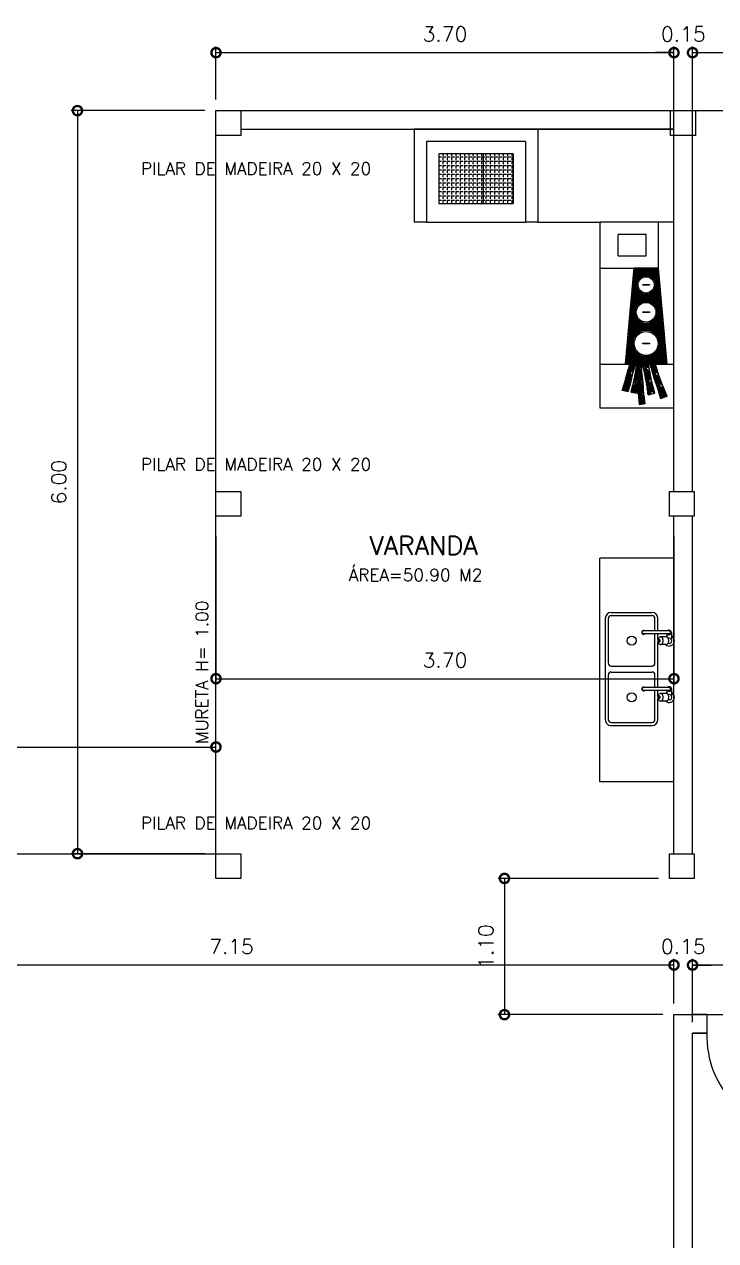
# Model space of a CAD drawing. Extents: x 621 to 746, y 228 to 299.
# Drawn here: x 628.68 to 634.27, y 243.24 to 253.07 of the extents above; entities that cross this region are included whole.
import ezdxf
from ezdxf.enums import TextEntityAlignment as Align

# ---------------------------------------------------------------- set-up
doc = ezdxf.new("R2010")
doc.units = 0
doc.header["$LTSCALE"] = 7
doc.layers.get('0').update_dxf_attribs({"linetype": 'CONTINUOUS'})
doc.layers.get('DEFPOINTS').update_dxf_attribs({"linetype": 'CONTINUOUS'})
for name, color, linetype in [('ACESSÓRIO', 2, 'CONTINUOUS'), ('ALVENARIA', 7, 'CONTINUOUS'), ('ALVENARIA1', 44, 'CONTINUOUS'), ('COTA', 1, 'CONTINUOUS'), ('JAPOR', 142, 'CONTINUOUS'), ('TEXTO2', 40, 'CONTINUOUS'), ('TEXTO3', 3, 'CONTINUOUS')]:
    doc.layers.add(name, color=color, linetype=linetype)
doc.styles.add('SIMPLEX', font='SIMPLEX.SHX')
doc.dimstyles.new('DIM50', dxfattribs={"dimtxt": 0.12, "dimasz": 0.15, "dimexe": 0.05, "dimexo": 0.09, "dimgap": 0.09, "dimtad": 1, "dimzin": 0, "dimdsep": 46, "dimtxsty": 'SIMPLEX', "dimblk1": 'DOTSMALL', "dimblk2": 'DOTSMALL', "dimsah": 1, "dimcen": 0.09, "dimadec": 0, "dimazin": 0, "dimtfac": 1, "dimtix": 1, "dimtofl": 0, "dimtmove": 2, "dimatfit": 3, "dimldrblk": 'DOTSMALL', "dimfxl": 1, "dimtolj": 1, "dimtzin": 0, "dimarcsym": 0})
pattern_1 = [(110.657, (633.83504, 250.15099), (-0.09357, -0.035277), [0.02, -0.03, 0.01, -0.04]), (110.657, (633.80801, 250.21561), (-0.09357, -0.035277), [0.02, -0.08]), (110.657, (633.80685, 250.20449), (-0.09357, -0.035277), [0.01, -0.09]), (110.657, (633.82392, 250.15214), (-0.09357, -0.035277), [0.005, -0.07, 0.005, -0.02]), (110.657, (633.80689, 250.18313), (-0.09357, -0.035277), [0.02, -0.03, 0.005, -0.045]), (110.657, (633.81337, 250.15885), (-0.09357, -0.035277), [0.015, -0.085]), (110.657, (633.80221, 250.18136), (-0.09357, -0.035277), [0.03, -0.07]), (110.657, (633.81046, 250.15241), (-0.09357, -0.035277), [0.02, -0.08]), (110.657, (633.79401, 250.18895), (-0.09357, -0.035277), [0.05, -0.05]), (110.657, (633.79991, 250.15912), (-0.09357, -0.035277), [0.01, -0.03, 0.02, -0.04]), (110.657, (633.77288, 250.22374), (-0.09357, -0.035277), [0.02, -0.08]), (110.657, (633.77759, 250.20414), (-0.09357, -0.035277), [0.01, -0.09]), (110.657, (633.78231, 250.18455), (-0.09357, -0.035277), [0.01, -0.09]), (110.657, (633.79761, 250.13688), (-0.09357, -0.035277), [0.02, -0.08]), (110.657, (633.77763, 250.18278), (-0.09357, -0.035277), [0.02, -0.08]), (110.657, (633.77295, 250.18102), (-0.09357, -0.035277), [0.02, -0.02, 0.02, -0.04]), (110.657, (633.77533, 250.16054), (-0.09357, -0.035277), [0.01, -0.05, 0.02, -0.02]), (110.657, (633.76594, 250.17837), (-0.09357, -0.035277), [0.03, -0.07]), (110.657, (633.76126, 250.17661), (-0.09357, -0.035277), [0.02, -0.08]), (110.657, (633.77303, 250.1383), (-0.09357, -0.035277), [0.03, -0.04, 0.01, -0.02]), (110.657, (633.76835, 250.13653), (-0.09357, -0.035277), [0.05, -0.05]), (110.657, (633.74484, 250.19179), (-0.09357, -0.035277), [0.01, -0.09]), (110.657, (633.75309, 250.16284), (-0.09357, -0.035277), [0.02, -0.08]), (110.657, (633.7578, 250.14324), (-0.09357, -0.035277), [0.01, -0.04, 0.01, -0.04]), (110.657, (633.75899, 250.13301), (-0.09357, -0.035277), [0.01, -0.03, 0.02, -0.04]), (110.657, (633.7496, 250.15084), (-0.09357, -0.035277), [0.01, -0.05, 0.01, -0.03]), (110.657, (633.7402, 250.16867), (-0.09357, -0.035277), [0.03, -0.07]), (110.657, (633.74964, 250.12948), (-0.09357, -0.035277), [0.02, -0.08]), (110.657, (633.72966, 250.17538), (-0.09357, -0.035277), [0.01, -0.09]), (110.657, (633.72026, 250.19321), (-0.09357, -0.035277), [0.01, -0.09]), (124.693, (633.803327, 250.213842), (-0.0352772, 0.093571), [0.0103, -0.40201]), (124.693, (633.778745, 250.215262), (-0.0352772, 0.093571), [0.0103, -0.40201]), (124.693, (633.72613, 250.184739), (-0.0352772, 0.093571), [0.0103, -0.40201]), (124.693, (633.771803, 250.169896), (-0.0352772, 0.093571), [0.0103, -0.40201]), (124.693, (633.750712, 250.18332), (-0.0352772, 0.093571), [0.0103, -0.40201]), (124.693, (633.754202, 250.195322), (-0.0352772, 0.093571), [0.0103, -0.40201]), (124.693, (633.755466, 250.142363), (-0.0352772, 0.093571), [0.0103, -0.40201]), (124.693, (633.746033, 250.181555), (-0.0352772, 0.093571), [0.0103, -0.40201]), (124.693, (633.774067, 250.213498), (-0.0352772, 0.093571), [0.0206, -0.39171]), (124.693, (633.770577, 250.201495), (-0.0352772, 0.093571), [0.0206, -0.39171]), (124.693, (633.765898, 250.199731), (-0.0352772, 0.093571), [0.0206, -0.39171]), (276.621, (633.806892, 250.183125), (0.0352772, -0.093571), [0.0103, -0.0206, 0.0103, -0.3711106]), (276.621, (633.799912, 250.15912), (0.0352772, -0.093571), [0.0103, -0.40201]), (276.621, (633.757805, 250.143245), (0.0352772, -0.093571), [0.0206, -0.39171]), (304.693, (633.808005, 250.215606), (0.0352772, -0.093571), [0.0103, -0.40201]), (96.621, (633.80095, 250.23432), (-0.0352772, 0.093571), [0.0103, -0.40201]), (96.621, (633.778783, 250.193902), (-0.0352772, 0.093571), [0.0103, -0.40201]), (96.621, (633.755353, 250.206443), (-0.0352772, 0.093571), [0.0103, -0.40201]), (96.621, (633.762446, 250.166369), (-0.0352772, 0.093571), [0.0103, -0.40201]), (96.621, (633.754277, 250.152602), (-0.0352772, 0.093571), [0.0103, -0.40201]), (96.621, (633.74607, 250.160195), (-0.0352772, 0.093571), [0.0103, -0.40201]), (96.621, (633.762446, 250.166369), (-0.0352772, 0.093571), [0.0103, -0.40201]), (96.621, (633.737827, 250.189148), (-0.0352772, 0.093571), [0.0412, -0.37111]), (96.621, (633.822154, 250.156818), (-0.0352772, 0.093571), [0.0412, -0.37111]), (96.621, (633.811608, 250.16353), (-0.0352772, 0.093571), [0.0412, -0.37111]), (96.621, (633.803402, 250.171122), (-0.0352772, 0.093571), [0.0103, -0.0206, 0.0206, -0.3608106]), (96.621, (633.796384, 250.168477), (-0.0352772, 0.093571), [0.0206, -0.0206, 0.0206, -0.3505106]), (96.621, (633.790555, 250.155592), (-0.0352772, 0.093571), [0.0412, -0.37111]), (96.621, (633.787065, 250.14359), (-0.0352772, 0.093571), [0.0412, -0.37111]), (96.621, (633.782386, 250.141825), (-0.0352772, 0.093571), [0.0412, -0.37111]), (96.621, (633.72962, 250.196742), (-0.0352772, 0.093571), [0.0103, -0.40201]), (96.621, (633.716736, 250.20257), (-0.0352772, 0.093571), [0.0206, -0.39171]), (96.621, (633.74258, 250.148192), (-0.0352772, 0.093571), [0.0206, -0.39171]), (96.621, (633.827983, 250.169703), (-0.0352772, 0.093571), [0.0412, -0.37111]), (96.621, (633.741317, 250.201151), (-0.0352772, 0.093571), [0.0309, -0.38141]), (96.621, (633.744807, 250.213154), (-0.0352772, 0.093571), [0.0618, -0.35051])]

# ---------------------------------------------------------------- blocks, each defined once
blk = doc.blocks.new('A$C0A2240AF')
at = {"layer": 'ACESSÓRIO'}
for p, q in [((0.1491, 0.516), (0.1491, 0.3092)), ((0.1612, 0.5343), (0.2142, 0.5343)), ((0.1734, 0.516), (0.1734, 0.3092)), ((0.1734, 0.4978), (0.1988, 0.4978)), ((0.1977, 0.4922), (0.1977, 0.4464)), ((0.2069, 0.516), (0.2069, 0.5075)), ((0.2494, 0.516), (0.2494, 0.5075)), ((0.2586, 0.4922), (0.2586, 0.4464)), ((0.6053, 0.516), (0.6053, 0.3092)), ((0.6175, 0.5343), (0.6705, 0.5343)), ((0.6297, 0.516), (0.6297, 0.3092)), ((0.6297, 0.4978), (0.6551, 0.4978)), ((0.654, 0.4922), (0.654, 0.4464)), ((0.6631, 0.516), (0.6631, 0.5075)), ((0.7057, 0.516), (0.7057, 0.5075)), ((0.7149, 0.4922), (0.7149, 0.4464)), ((0.1491, 0.4259), (0.0487, 0.4259)), ((0.1491, 0.4015), (0.0487, 0.4015)), ((0.2191, 0.4259), (0.1734, 0.4259)), ((0.4076, 0.4015), (0.1734, 0.4015)), ((0.6053, 0.4259), (0.2372, 0.4259)), ((0.6053, 0.4015), (0.505, 0.4015)), ((0.6754, 0.4259), (0.6297, 0.4259)), ((0.8639, 0.4015), (0.6297, 0.4015)), ((0.8639, 0.4259), (0.6935, 0.4259)), ((0, 0.0487), (0, 0.3772)), ((0.0243, 0.0487), (0.0243, 0.3772)), ((0.432, 0.0487), (0.432, 0.3772)), ((0.4806, 0.0487), (0.4806, 0.3772)), ((0.8882, 0.0487), (0.8882, 0.3772)), ((0.9126, 0.0487), (0.9126, 0.3772)), ((0.0487, 0.0243), (0.4076, 0.0243)), ((0.505, 0.0243), (0.8639, 0.0243)), ((0.0487, 0), (0.8639, 0))]:
    blk.add_line(p, q, dxfattribs=at)
for points in [[(0.2586, 0.4922, 0.133256), (0.2564, 0.5, 0.106756), (0.2497, 0.5074, 0.082828), (0.2402, 0.5119, 0.071352), (0.2281, 0.5137, 0.071352), (0.2161, 0.5119, 0.082828), (0.2066, 0.5074, 0.106756), (0.1998, 0.5, 0.133256), (0.1977, 0.4922, 0.133256)], [(0.7149, 0.4922, 0.133256), (0.7127, 0.5, 0.106756), (0.7059, 0.5074, 0.082828), (0.6965, 0.5119, 0.071352), (0.6844, 0.5137, 0.071352), (0.6724, 0.5119, 0.082828), (0.6629, 0.5074, 0.106756), (0.6561, 0.5, 0.133256), (0.654, 0.4922, 0.133256)]]:
    blk.add_lwpolyline(points, format="xyb", dxfattribs=at)
for points in [[(0.1977, 0.4464, 0.133256), (0.1998, 0.4386, 0.106756), (0.2066, 0.4312, 0.082828), (0.2161, 0.4266, 0.071352), (0.2281, 0.4249, 0.071352), (0.2402, 0.4266, 0.082828), (0.2497, 0.4312, 0.106756), (0.2564, 0.4386, 0.133256), (0.2586, 0.4464, 0.133256), (0.2564, 0.4542, 0.106756), (0.2497, 0.4616, 0.082828), (0.2402, 0.4662, 0.071352), (0.2281, 0.4679, 0.071352), (0.2161, 0.4662, 0.082828), (0.2066, 0.4616, 0.106756), (0.1998, 0.4542, 0.133256)], [(0.2373, 0.4373, 0.133256), (0.2366, 0.4396, 0.106756), (0.2346, 0.4419, 0.082828), (0.2318, 0.4432, 0.071352), (0.2281, 0.4437, 0.071352), (0.2245, 0.4432, 0.082828), (0.2217, 0.4419, 0.106756), (0.2197, 0.4396, 0.133256), (0.219, 0.4373, 0.133256), (0.2197, 0.4349, 0.106756), (0.2217, 0.4327, 0.082828), (0.2245, 0.4314, 0.071352), (0.2281, 0.4308, 0.071352), (0.2318, 0.4314, 0.082828), (0.2346, 0.4327, 0.106756), (0.2366, 0.4349, 0.133256)], [(0.654, 0.4464, 0.133256), (0.6561, 0.4386, 0.106756), (0.6629, 0.4312, 0.082828), (0.6724, 0.4266, 0.071352), (0.6844, 0.4249, 0.071352), (0.6965, 0.4266, 0.082828), (0.7059, 0.4312, 0.106756), (0.7127, 0.4386, 0.133256), (0.7149, 0.4464, 0.133256), (0.7127, 0.4542, 0.106756), (0.7059, 0.4616, 0.082828), (0.6965, 0.4662, 0.071352), (0.6844, 0.4679, 0.071352), (0.6724, 0.4662, 0.082828), (0.6629, 0.4616, 0.106756), (0.6561, 0.4542, 0.133256)], [(0.6936, 0.4373, 0.133256), (0.6929, 0.4396, 0.106756), (0.6909, 0.4419, 0.082828), (0.6881, 0.4432, 0.071352), (0.6844, 0.4437, 0.071352), (0.6808, 0.4432, 0.082828), (0.678, 0.4419, 0.106756), (0.6759, 0.4396, 0.133256), (0.6753, 0.4373, 0.133256), (0.6759, 0.4349, 0.106756), (0.678, 0.4327, 0.082828), (0.6808, 0.4314, 0.071352), (0.6844, 0.4308, 0.071352), (0.6881, 0.4314, 0.082828), (0.6909, 0.4327, 0.106756), (0.6929, 0.4349, 0.133256)]]:
    blk.add_lwpolyline(points, format="xyb", close=True, dxfattribs=at)
for centre in [(0.2281, 0.2129), (0.6844, 0.2129)]:
    blk.add_circle(centre, 0.0365, dxfattribs=at)
for centre, radius, start, end in [((0.1612, 0.516), 0.0183, 311.81031, 228.18969), ((0.1612, 0.516), 0.0122, 0.00021, 180.00021), ((0.2281, 0.516), 0.0426, 315.58469, 154.62307), ((0.2281, 0.516), 0.0426, 205.37693, 224.41531), ((0.2281, 0.516), 0.0213, 121.00272, 180), ((0.2142, 0.5465), 0.0122, 270, 294.61998), ((0.2281, 0.516), 0.0213, 0, 114.61998), ((0.6175, 0.516), 0.0183, 311.81031, 228.18969), ((0.6175, 0.516), 0.0122, 0.00021, 180.00021), ((0.6844, 0.516), 0.0426, 315.58469, 154.62307), ((0.6844, 0.516), 0.0426, 205.37693, 224.41531), ((0.6844, 0.516), 0.0213, 121.00272, 180), ((0.6705, 0.5465), 0.0122, 270, 294.61998), ((0.6844, 0.516), 0.0213, 0, 114.61998), ((0.0487, 0.3772), 0.0487, 90, 180), ((0.0487, 0.3772), 0.0243, 90, 180), ((0.4076, 0.3772), 0.0243, 0, 90), ((0.505, 0.3772), 0.0243, 90, 180), ((0.8639, 0.3772), 0.0487, 0, 90), ((0.8639, 0.3772), 0.0243, 0, 90), ((0.1612, 0.3092), 0.0152, 143.1301, 36.8699), ((0.1612, 0.3092), 0.0122, 180.00012, 0.00012), ((0.6175, 0.3092), 0.0152, 143.1301, 36.8699), ((0.6175, 0.3092), 0.0122, 180.00012, 0.00012), ((0.0487, 0.0487), 0.0487, 180, 270), ((0.0487, 0.0487), 0.0243, 180, 270), ((0.4076, 0.0487), 0.0243, 270, 0), ((0.505, 0.0487), 0.0243, 180, 270), ((0.8639, 0.0487), 0.0487, 270, 0), ((0.8639, 0.0487), 0.0243, 270, 0)]:
    blk.add_arc(centre, radius, start, end, dxfattribs=at)
blk = doc.blocks.new('_DOTSMALL')
at = {"color": 0, "linetype": 'ByBlock', "const_width": 0.5}
blk.add_lwpolyline([(-0.0625, 0, 1), (0.0625, 0, 1)], format="xyb", close=True, dxfattribs=at)
blk = doc.blocks.new('*D132')
at = {"layer": 'COTA', "color": 0, "lineweight": -2}
for p, q in [((630.2283, 252.4582), (630.2283, 252.8863)), ((630.2283, 252.8363), (633.9283, 252.8363)), ((633.9283, 252.1082), (633.9283, 252.8863))]:
    blk.add_line(p, q, dxfattribs=at)
at = {"layer": 'DEFPOINTS', "color": 0}
for p in [(633.9283, 252.8363), (630.2283, 252.3682), (633.9283, 252.0182)]:
    blk.add_point(p, dxfattribs=at)
at = {"layer": 'COTA', "color": 0, "lineweight": -2, "xscale": 0.15, "yscale": 0.15, "zscale": 0.15, "rotation": 180}
blk.add_blockref('_DOTSMALL', (630.2283, 252.8363), dxfattribs=at)
at = {"layer": 'COTA', "color": 0, "lineweight": -2, "xscale": 0.15, "yscale": 0.15, "zscale": 0.15}
blk.add_blockref('_DOTSMALL', (633.9283, 252.8363), dxfattribs=at)
at = {"layer": 'COTA', "color": 0, "insert": (632.0783, 252.9863), "char_height": 0.12, "attachment_point": 5, "style": 'SIMPLEX'}
blk.add_mtext('\\A1;3.70', dxfattribs=at)
blk = doc.blocks.new('*D133')
at = {"layer": 'COTA', "color": 0, "lineweight": -2}
for p, q in [((633.9283, 252.8363), (633.7783, 252.8363)), ((633.9283, 252.1082), (633.9283, 252.8863)), ((634.0783, 252.1082), (634.0783, 252.8863)), ((634.0783, 252.8363), (634.2283, 252.8363))]:
    blk.add_line(p, q, dxfattribs=at)
at = {"layer": 'DEFPOINTS', "color": 0}
for p in [(634.0783, 252.8363), (633.9283, 252.0182), (634.0783, 252.0182)]:
    blk.add_point(p, dxfattribs=at)
at = {"layer": 'COTA', "color": 0, "lineweight": -2, "xscale": 0.15, "yscale": 0.15, "zscale": 0.15}
blk.add_blockref('_DOTSMALL', (633.9283, 252.8363), dxfattribs=at)
at = {"layer": 'COTA', "color": 0, "lineweight": -2, "xscale": 0.15, "yscale": 0.15, "zscale": 0.15, "rotation": 180}
blk.add_blockref('_DOTSMALL', (634.0783, 252.8363), dxfattribs=at)
at = {"layer": 'COTA', "color": 0, "insert": (634.0033, 252.9863), "char_height": 0.12, "attachment_point": 5, "style": 'SIMPLEX'}
blk.add_mtext('\\A1;0.15', dxfattribs=at)
blk = doc.blocks.new('*D134')
at = {"layer": 'COTA', "color": 0, "lineweight": -2}
for p, q in [((634.0783, 252.1082), (634.0783, 252.8863)), ((634.0783, 252.8363), (639.5283, 252.8363)), ((639.5283, 252.4582), (639.5283, 252.8863))]:
    blk.add_line(p, q, dxfattribs=at)
at = {"layer": 'DEFPOINTS', "color": 0}
for p in [(639.5283, 252.8363), (639.5283, 252.3682), (634.0783, 252.0182)]:
    blk.add_point(p, dxfattribs=at)
at = {"layer": 'COTA', "color": 0, "lineweight": -2, "xscale": 0.15, "yscale": 0.15, "zscale": 0.15, "rotation": 180}
blk.add_blockref('_DOTSMALL', (634.0783, 252.8363), dxfattribs=at)
at = {"layer": 'COTA', "color": 0, "lineweight": -2, "xscale": 0.15, "yscale": 0.15, "zscale": 0.15}
blk.add_blockref('_DOTSMALL', (639.5283, 252.8363), dxfattribs=at)
at = {"layer": 'COTA', "color": 0, "insert": (636.8033, 252.9863), "char_height": 0.12, "attachment_point": 5, "style": 'SIMPLEX'}
blk.add_mtext('\\A1;5.50', dxfattribs=at)
blk = doc.blocks.new('*D137')
at = {"layer": 'COTA', "color": 0, "lineweight": -2}
for p, q in [((634.0783, 245.0082), (634.0783, 245.5188)), ((638.0783, 245.4688), (634.0783, 245.4688)), ((638.0783, 245.0082), (638.0783, 245.5188))]:
    blk.add_line(p, q, dxfattribs=at)
at = {"layer": 'DEFPOINTS', "color": 0}
for p in [(634.0783, 245.4688), (634.0783, 244.9182), (638.0783, 244.9182)]:
    blk.add_point(p, dxfattribs=at)
at = {"layer": 'COTA', "color": 0, "lineweight": -2, "xscale": 0.15, "yscale": 0.15, "zscale": 0.15, "rotation": 180}
blk.add_blockref('_DOTSMALL', (634.0783, 245.4688), dxfattribs=at)
at = {"layer": 'COTA', "color": 0, "lineweight": -2, "xscale": 0.15, "yscale": 0.15, "zscale": 0.15}
blk.add_blockref('_DOTSMALL', (638.0783, 245.4688), dxfattribs=at)
at = {"layer": 'COTA', "color": 0, "insert": (636.0783, 245.6188), "char_height": 0.12, "attachment_point": 5, "style": 'SIMPLEX'}
blk.add_mtext('\\A1;4.00', dxfattribs=at)
blk = doc.blocks.new('*D138')
at = {"layer": 'COTA', "color": 0, "lineweight": -2}
for p, q in [((633.9283, 245.4688), (633.7783, 245.4688)), ((633.9283, 245.1582), (633.9283, 245.5188)), ((634.0783, 245.0082), (634.0783, 245.5188)), ((634.0783, 245.4688), (634.2283, 245.4688))]:
    blk.add_line(p, q, dxfattribs=at)
at = {"layer": 'DEFPOINTS', "color": 0}
for p in [(633.9283, 245.4688), (633.9283, 245.0682), (634.0783, 244.9182)]:
    blk.add_point(p, dxfattribs=at)
at = {"layer": 'COTA', "color": 0, "lineweight": -2, "xscale": 0.15, "yscale": 0.15, "zscale": 0.15}
blk.add_blockref('_DOTSMALL', (633.9283, 245.4688), dxfattribs=at)
at = {"layer": 'COTA', "color": 0, "lineweight": -2, "xscale": 0.15, "yscale": 0.15, "zscale": 0.15, "rotation": 180}
blk.add_blockref('_DOTSMALL', (634.0783, 245.4688), dxfattribs=at)
at = {"layer": 'COTA', "color": 0, "insert": (634.0033, 245.6188), "char_height": 0.12, "attachment_point": 5, "style": 'SIMPLEX'}
blk.add_mtext('\\A1;0.15', dxfattribs=at)
blk = doc.blocks.new('*D139')
at = {"layer": 'COTA', "color": 0, "lineweight": -2}
for p, q in [((626.7783, 245.1582), (626.7783, 245.5188)), ((633.9283, 245.4688), (626.7783, 245.4688)), ((633.9283, 245.1582), (633.9283, 245.5188))]:
    blk.add_line(p, q, dxfattribs=at)
at = {"layer": 'DEFPOINTS', "color": 0}
for p in [(626.7783, 245.4688), (626.7783, 245.0682), (633.9283, 245.0682)]:
    blk.add_point(p, dxfattribs=at)
at = {"layer": 'COTA', "color": 0, "lineweight": -2, "xscale": 0.15, "yscale": 0.15, "zscale": 0.15, "rotation": 180}
blk.add_blockref('_DOTSMALL', (626.7783, 245.4688), dxfattribs=at)
at = {"layer": 'COTA', "color": 0, "lineweight": -2, "xscale": 0.15, "yscale": 0.15, "zscale": 0.15}
blk.add_blockref('_DOTSMALL', (633.9283, 245.4688), dxfattribs=at)
at = {"layer": 'COTA', "color": 0, "insert": (630.3533, 245.6188), "char_height": 0.12, "attachment_point": 5, "style": 'SIMPLEX'}
blk.add_mtext('\\A1;7.15', dxfattribs=at)
blk = doc.blocks.new('*D169')
at = {"layer": 'COTA', "color": 0, "lineweight": -2}
for p, q in [((633.8023, 246.1682), (632.5089, 246.1682)), ((632.5589, 246.1682), (632.5589, 245.0682)), ((633.8383, 245.0682), (632.5089, 245.0682))]:
    blk.add_line(p, q, dxfattribs=at)
at = {"layer": 'DEFPOINTS', "color": 0}
for p in [(633.8923, 246.1682), (632.5589, 245.0682), (633.9283, 245.0682)]:
    blk.add_point(p, dxfattribs=at)
at = {"layer": 'COTA', "color": 0, "lineweight": -2, "xscale": 0.15, "yscale": 0.15, "zscale": 0.15}
for p, rotation in [((632.5589, 246.1682), 90), ((632.5589, 245.0682), 270)]:
    blk.add_blockref('_DOTSMALL', p, dxfattribs=dict(at, rotation=rotation))
at = {"layer": 'COTA', "color": 0, "insert": (632.4089, 245.6182), "char_height": 0.12, "attachment_point": 5, "rotation": 90, "style": 'SIMPLEX'}
blk.add_mtext('\\A1;1.10', dxfattribs=at)
blk = doc.blocks.new('*D170')
at = {"layer": 'COTA', "color": 0, "lineweight": -2}
for p, q in [((630.1383, 252.3682), (629.0592, 252.3682)), ((629.1092, 252.3682), (629.1092, 246.3682)), ((630.1383, 246.3682), (629.0592, 246.3682))]:
    blk.add_line(p, q, dxfattribs=at)
at = {"layer": 'DEFPOINTS', "color": 0}
for p in [(630.2283, 252.3682), (629.1092, 246.3682), (630.2283, 246.3682)]:
    blk.add_point(p, dxfattribs=at)
at = {"layer": 'COTA', "color": 0, "lineweight": -2, "xscale": 0.15, "yscale": 0.15, "zscale": 0.15}
for p, rotation in [((629.1092, 252.3682), 90), ((629.1092, 246.3682), 270)]:
    blk.add_blockref('_DOTSMALL', p, dxfattribs=dict(at, rotation=rotation))
at = {"layer": 'COTA', "color": 0, "insert": (628.9592, 249.3682), "char_height": 0.12, "attachment_point": 5, "rotation": 90, "style": 'SIMPLEX'}
blk.add_mtext('\\A1;6.00', dxfattribs=at)
blk = doc.blocks.new('*D171')
at = {"layer": 'COTA', "color": 0, "lineweight": -2}
for p, q in [((622.9783, 246.4582), (622.9783, 247.2794)), ((622.9783, 247.2294), (630.2283, 247.2294)), ((630.2283, 246.4582), (630.2283, 247.2794))]:
    blk.add_line(p, q, dxfattribs=at)
at = {"layer": 'DEFPOINTS', "color": 0}
for p in [(630.2283, 247.2294), (622.9783, 246.3682), (630.2283, 246.3682)]:
    blk.add_point(p, dxfattribs=at)
at = {"layer": 'COTA', "color": 0, "lineweight": -2, "xscale": 0.15, "yscale": 0.15, "zscale": 0.15, "rotation": 180}
blk.add_blockref('_DOTSMALL', (622.9783, 247.2294), dxfattribs=at)
at = {"layer": 'COTA', "color": 0, "lineweight": -2, "xscale": 0.15, "yscale": 0.15, "zscale": 0.15}
blk.add_blockref('_DOTSMALL', (630.2283, 247.2294), dxfattribs=at)
at = {"layer": 'COTA', "color": 0, "insert": (626.6033, 247.3794), "char_height": 0.12, "attachment_point": 5, "style": 'SIMPLEX'}
blk.add_mtext('\\A1;7.25', dxfattribs=at)
blk = doc.blocks.new('*D172')
at = {"layer": 'COTA', "color": 0, "lineweight": -2}
for p, q in [((630.2283, 248.9282), (630.2283, 247.7312)), ((633.9283, 248.9282), (633.9283, 247.7312)), ((630.2283, 247.7812), (633.9283, 247.7812))]:
    blk.add_line(p, q, dxfattribs=at)
at = {"layer": 'DEFPOINTS', "color": 0}
for p in [(630.2283, 249.0182), (633.9283, 249.0182), (633.9283, 247.7812)]:
    blk.add_point(p, dxfattribs=at)
at = {"layer": 'COTA', "color": 0, "lineweight": -2, "xscale": 0.15, "yscale": 0.15, "zscale": 0.15, "rotation": 180}
blk.add_blockref('_DOTSMALL', (630.2283, 247.7812), dxfattribs=at)
at = {"layer": 'COTA', "color": 0, "lineweight": -2, "xscale": 0.15, "yscale": 0.15, "zscale": 0.15}
blk.add_blockref('_DOTSMALL', (633.9283, 247.7812), dxfattribs=at)
at = {"layer": 'COTA', "color": 0, "insert": (632.0783, 247.9312), "char_height": 0.12, "attachment_point": 5, "style": 'SIMPLEX'}
blk.add_mtext('\\A1;3.70', dxfattribs=at)

msp = doc.modelspace()

# ---------------------------------------------------------------- hatches: boundary and pattern name
at = {"layer": 'ACESSÓRIO'}
h = msp.add_hatch(dxfattribs=at)
h.set_pattern_fill('ANGLE,_O', color=256, scale=0.005, angle=-90)
h.set_pattern_definition([(270, (806.056466, 224.78828), (0.034925, -6e-18), [0.0254, -0.009525]), (360, (806.056466, 224.78828), (9e-18, 0.034925), [0.0254, -0.009525])])
h.paths.add_polyline_path([(632.0283, 252.0182), (632.0283, 251.6182), (632.6283, 251.6182), (632.6283, 252.0182)])
h = msp.add_hatch(dxfattribs=at)
h.set_pattern_fill('SOLO2,_O', color=256, scale=0.05, angle=90)
h.set_pattern_definition([(135, (460.295043, 275.348162), (-0.03, 0.01), [0.0282842712, -0.0282842712]), (135, (460.300043, 275.353162), (-0.03, 0.01), [0.0282842712, -0.0282842712]), (45, (460.300043, 275.358162), (-0.01, 0.03), [0.0141421356, -0.0141421356]), (45, (460.295043, 275.363162), (-0.01, 0.03), [0.0141421356, -0.0141421356]), (45, (460.290043, 275.368162), (-0.01, 0.03), [0.0141421356, -0.0141421356]), (45, (460.285043, 275.373162), (-0.01, 0.03), [0.0141421356, -0.0141421356])])
h.paths.add_polyline_path([(633.6035, 251.0957), (633.5333, 250.3207), (633.8732, 250.3207), (633.803, 251.0957)])
h.paths.add_polyline_path([(633.7033, 250.8292, -1), (633.7033, 250.6505, -1)], flags=16)
h.paths.add_polyline_path([(633.7033, 250.8192, -1), (633.7033, 250.6605, -1)], flags=0)
h.paths.add_polyline_path([(633.7033, 251.0363, -1), (633.7033, 250.8854, -1)], flags=16)
h.paths.add_polyline_path([(633.7033, 251.0263, -1), (633.7033, 250.8954, -1)], flags=0)
h.paths.add_polyline_path([(633.676, 250.7429), (633.7305, 250.7429), (633.7305, 250.737), (633.676, 250.737)], flags=0)
h.paths.add_polyline_path([(633.676, 250.958), (633.676, 250.9639), (633.7305, 250.9639), (633.7305, 250.958)], flags=0)
h.paths.add_polyline_path([(633.7033, 250.5951, -1), (633.7033, 250.3816, -1)], flags=16)
h.paths.add_polyline_path([(633.7033, 250.5851, -1), (633.7033, 250.3916, -1)], flags=0)
h.paths.add_polyline_path([(633.676, 250.4914), (633.7305, 250.4914), (633.7305, 250.4855), (633.676, 250.4855)], flags=0)
h = msp.add_hatch(dxfattribs=at)
h.set_pattern_fill('MADEIRA,_O', color=256, scale=0.1, angle=90)
h.set_pattern_definition([(90, (460.30004, 275.34816), (-0.1, 6e-18), [0.02, -0.03, 0.01, -0.04]), (90, (460.29754, 275.41816), (-0.1, 6e-18), [0.02, -0.08]), (90, (460.29254, 275.40816), (-0.1, 6e-18), [0.01, -0.09]), (90, (460.29004, 275.35316), (-0.1, 6e-18), [0.005, -0.07, 0.005, -0.02]), (90, (460.28504, 275.38816), (-0.1, 6e-18), [0.02, -0.03, 0.005, -0.045]), (90, (460.28254, 275.36316), (-0.1, 6e-18), [0.015, -0.085]), (90, (460.28004, 275.38816), (-0.1, 6e-18), [0.03, -0.07]), (90, (460.27754, 275.35816), (-0.1, 6e-18), [0.02, -0.08]), (90, (460.27504, 275.39816), (-0.1, 6e-18), [0.05, -0.05]), (90, (460.27004, 275.36816), (-0.1, 6e-18), [0.01, -0.03, 0.02, -0.04]), (90, (460.26754, 275.43816), (-0.1, 6e-18), [0.02, -0.08]), (90, (460.26504, 275.41816), (-0.1, 6e-18), [0.01, -0.09]), (90, (460.26254, 275.39816), (-0.1, 6e-18), [0.01, -0.09]), (90, (460.26004, 275.34816), (-0.1, 6e-18), [0.02, -0.08]), (90, (460.25754, 275.39816), (-0.1, 6e-18), [0.02, -0.08]), (90, (460.25254, 275.39816), (-0.1, 6e-18), [0.02, -0.02, 0.02, -0.04]), (90, (460.24754, 275.37816), (-0.1, 6e-18), [0.01, -0.05, 0.02, -0.02]), (90, (460.24504, 275.39816), (-0.1, 6e-18), [0.03, -0.07]), (90, (460.24004, 275.39816), (-0.1, 6e-18), [0.02, -0.08]), (90, (460.23754, 275.35816), (-0.1, 6e-18), [0.03, -0.04, 0.01, -0.02]), (90, (460.23254, 275.35816), (-0.1, 6e-18), [0.05, -0.05]), (90, (460.23004, 275.41816), (-0.1, 6e-18), [0.01, -0.09]), (90, (460.22754, 275.38816), (-0.1, 6e-18), [0.02, -0.08]), (90, (460.22504, 275.36816), (-0.1, 6e-18), [0.01, -0.04, 0.01, -0.04]), (90, (460.22254, 275.35816), (-0.1, 6e-18), [0.01, -0.03, 0.02, -0.04]), (90, (460.22004, 275.37816), (-0.1, 6e-18), [0.01, -0.05, 0.01, -0.03]), (90, (460.21754, 275.39816), (-0.1, 6e-18), [0.03, -0.07]), (90, (460.21254, 275.35816), (-0.1, 6e-18), [0.02, -0.08]), (90, (460.21004, 275.40816), (-0.1, 6e-18), [0.01, -0.09]), (90, (460.20754, 275.42816), (-0.1, 6e-18), [0.01, -0.09]), (104.036243, (460.292543, 275.418162), (4e-12, 0.1), [0.0103, -0.40201055]), (104.036243, (460.270043, 275.428162), (4e-12, 0.1), [0.0103, -0.40201055]), (104.036243, (460.210043, 275.418162), (4e-12, 0.1), [0.0103, -0.40201055]), (104.036243, (460.247543, 275.388162), (4e-12, 0.1), [0.0103, -0.40201055]), (104.036243, (460.232543, 275.408162), (4e-12, 0.1), [0.0103, -0.40201055]), (104.036243, (460.240043, 275.418162), (4e-12, 0.1), [0.0103, -0.40201055]), (104.036243, (460.222543, 275.368162), (4e-12, 0.1), [0.0103, -0.40201055]), (104.036243, (460.227543, 275.408162), (4e-12, 0.1), [0.0103, -0.40201055]), (104.036243, (460.265043, 275.428162), (4e-12, 0.1), [0.0206, -0.39171055]), (104.036243, (460.257543, 275.418162), (4e-12, 0.1), [0.0206, -0.39171055]), (104.036243, (460.252543, 275.418162), (4e-12, 0.1), [0.0206, -0.39171055]), (255.963757, (460.285043, 275.388162), (4e-12, -0.1), [0.0103, -0.0206, 0.0103, -0.371110553]), (255.963757, (460.270043, 275.368162), (4e-12, -0.1), [0.0103, -0.40201055]), (255.963757, (460.225043, 275.368162), (4e-12, -0.1), [0.0206, -0.39171055]), (284.036243, (460.297543, 275.418162), (-4e-12, -0.1), [0.0103, -0.40201055]), (75.963757, (460.297543, 275.438162), (-4e-12, 0.1), [0.0103, -0.40201055]), (75.963757, (460.262543, 275.408162), (-4e-12, 0.1), [0.0103, -0.40201055]), (75.963757, (460.245043, 275.428162), (-4e-12, 0.1), [0.0103, -0.40201055]), (75.963757, (460.237543, 275.388162), (-4e-12, 0.1), [0.0103, -0.40201055]), (75.963757, (460.225043, 275.378162), (-4e-12, 0.1), [0.0103, -0.40201055]), (75.963757, (460.220043, 275.388162), (-4e-12, 0.1), [0.0103, -0.40201055]), (75.963757, (460.237543, 275.388162), (-4e-12, 0.1), [0.0103, -0.40201055]), (75.963757, (460.222543, 275.418162), (-4e-12, 0.1), [0.0412, -0.37111055]), (75.963757, (460.290043, 275.358162), (-4e-12, 0.1), [0.0412, -0.37111055]), (75.963757, (460.282543, 275.368162), (-4e-12, 0.1), [0.0412, -0.37111055]), (75.963757, (460.277543, 275.378162), (-4e-12, 0.1), [0.0103, -0.0206, 0.0206, -0.360810553]), (75.963757, (460.270043, 275.378162), (-4e-12, 0.1), [0.0206, -0.0206, 0.0206, -0.350510553]), (75.963757, (460.260043, 275.368162), (-4e-12, 0.1), [0.0412, -0.37111055]), (75.963757, (460.252543, 275.358162), (-4e-12, 0.1), [0.0412, -0.37111055]), (75.963757, (460.247543, 275.358162), (-4e-12, 0.1), [0.0412, -0.37111055]), (75.963757, (460.217543, 275.428162), (-4e-12, 0.1), [0.0103, -0.40201055]), (75.963768, (460.207543, 275.438162), (-1.92e-08, 0.1), [0.0206, -0.39171055]), (75.963768, (460.212543, 275.378162), (-1.92e-08, 0.1), [0.0206, -0.39171055]), (75.963758, (460.300043, 275.368162), (-1.7e-09, 0.1), [0.0412, -0.37111055]), (75.963758, (460.230043, 275.428162), (-1.7e-09, 0.1), [0.0309, -0.38141055]), (75.963758, (460.237543, 275.438162), (-1.7e-09, 0.1), [0.0618, -0.35051055])])
h.paths.add_polyline_path([(633.5991, 250.2559), (633.6181, 250.3142), (633.6202, 250.3207), (633.5734, 250.3207), (633.5627, 250.2967), (633.5467, 250.2399), (633.5292, 250.1729), (633.5088, 250.1102), (633.5569, 250.1), (633.5758, 250.1583)])
h = msp.add_hatch(dxfattribs=at)
h.set_pattern_fill('MADEIRA,_O', color=256, scale=0.1, angle=90)
h.set_pattern_definition(pattern_1)
h.paths.add_polyline_path([(633.6239, 250.2355), (633.6228, 250.2949), (633.5999, 250.1753), (633.5804, 250.0952), (633.6353, 250.0874), (633.6377, 250.1056), (633.6326, 250.1568)])
h = msp.add_hatch(dxfattribs=at)
h.set_pattern_fill('MADEIRA,_O', color=256, scale=0.1, angle=90)
h.set_pattern_definition([(273.22, (633.67922, 250.17139), (0.09984, 0.00562), [0.02, -0.03, 0.01, -0.04]), (273.22, (633.68565, 250.10165), (0.09984, 0.00562), [0.02, -0.08]), (273.22, (633.69008, 250.11191), (0.09984, 0.00562), [0.01, -0.09]), (273.22, (633.68949, 250.16696), (0.09984, 0.00562), [0.005, -0.07, 0.005, -0.02]), (273.22, (633.69645, 250.1323), (0.09984, 0.00562), [0.02, -0.03, 0.005, -0.045]), (273.22, (633.69754, 250.1574), (0.09984, 0.00562), [0.015, -0.085]), (273.22, (633.70144, 250.13258), (0.09984, 0.00562), [0.03, -0.07]), (273.22, (633.70225, 250.16267), (0.09984, 0.00562), [0.02, -0.08]), (273.22, (633.70699, 250.12288), (0.09984, 0.00562), [0.05, -0.05]), (273.22, (633.7103, 250.15311), (0.09984, 0.00562), [0.01, -0.03, 0.02, -0.04]), (273.22, (633.71673, 250.08336), (0.09984, 0.00562), [0.02, -0.08]), (273.22, (633.7181, 250.10347), (0.09984, 0.00562), [0.01, -0.09]), (273.22, (633.71947, 250.12358), (0.09984, 0.00562), [0.01, -0.09]), (273.22, (633.71916, 250.17364), (0.09984, 0.00562), [0.02, -0.08]), (273.22, (633.72446, 250.12386), (0.09984, 0.00562), [0.02, -0.08]), (273.22, (633.72946, 250.12414), (0.09984, 0.00562), [0.02, -0.02, 0.02, -0.04]), (273.22, (633.73332, 250.14439), (0.09984, 0.00562), [0.01, -0.05, 0.02, -0.02]), (273.22, (633.73694, 250.12456), (0.09984, 0.00562), [0.03, -0.07]), (273.22, (633.74194, 250.12485), (0.09984, 0.00562), [0.02, -0.08]), (273.22, (633.74218, 250.16492), (0.09984, 0.00562), [0.03, -0.04, 0.01, -0.02]), (273.22, (633.74718, 250.1652), (0.09984, 0.00562), [0.05, -0.05]), (273.22, (633.75304, 250.10544), (0.09984, 0.00562), [0.01, -0.09]), (273.22, (633.75385, 250.13553), (0.09984, 0.00562), [0.02, -0.08]), (273.22, (633.75523, 250.15564), (0.09984, 0.00562), [0.01, -0.04, 0.01, -0.04]), (273.22, (633.75716, 250.16577), (0.09984, 0.00562), [0.01, -0.03, 0.02, -0.04]), (273.22, (633.76078, 250.14594), (0.09984, 0.00562), [0.01, -0.05, 0.01, -0.03]), (273.22, (633.7644, 250.12611), (0.09984, 0.00562), [0.03, -0.07]), (273.22, (633.76714, 250.16633), (0.09984, 0.00562), [0.02, -0.08]), (273.22, (633.77245, 250.11655), (0.09984, 0.00562), [0.01, -0.09]), (273.22, (633.77607, 250.09672), (0.099842, 0.00562), [0.01, -0.09]), (287.258, (633.690643, 250.101927), (0.0056197, -0.099842), [0.0103, -0.40201]), (287.258, (633.71367, 250.093207), (0.0056197, -0.099842), [0.0103, -0.40201]), (287.258, (633.773012, 250.106563), (0.0056197, -0.099842), [0.0103, -0.40201]), (287.258, (633.733886, 250.134408), (0.0056197, -0.099842), [0.0103, -0.40201]), (287.258, (633.749986, 250.115283), (0.0056197, -0.099842), [0.0103, -0.40201]), (287.258, (633.74306, 250.104877), (0.0056197, -0.099842), [0.0103, -0.40201]), (287.258, (633.757722, 250.155782), (0.0056197, -0.099842), [0.0103, -0.40201]), (287.258, (633.754978, 250.115564), (0.0056197, -0.099842), [0.0103, -0.40201]), (287.258, (633.718661, 250.093488), (0.0056197, -0.099842), [0.0206, -0.39171]), (287.258, (633.725587, 250.103894), (0.0056197, -0.099842), [0.0206, -0.39171]), (287.258, (633.73058, 250.104175), (0.0056197, -0.099842), [0.0206, -0.39171]), (79.185, (633.696445, 250.1323), (-0.0056197, 0.099842), [0.0103, -0.0206, 0.0103, -0.3711106]), (79.185, (633.710297, 250.153112), (-0.0056197, 0.099842), [0.0103, -0.40201]), (79.185, (633.755226, 250.15564), (-0.0056197, 0.099842), [0.0206, -0.39171]), (107.258, (633.68565, 250.101646), (-0.0056197, 0.099842), [0.0103, -0.40201]), (259.185, (633.686775, 250.081677), (0.0056197, -0.099842), [0.0103, -0.40201]), (259.185, (633.720033, 250.113597), (0.0056197, -0.099842), [0.0103, -0.40201]), (259.185, (633.73863, 250.094612), (0.0056197, -0.099842), [0.0103, -0.40201]), (259.185, (633.74387, 250.13497), (0.0056197, -0.099842), [0.0103, -0.40201]), (259.185, (633.755788, 250.145657), (0.0056197, -0.099842), [0.0103, -0.40201]), (259.185, (633.761342, 250.135954), (0.0056197, -0.099842), [0.0103, -0.40201]), (259.185, (633.74387, 250.13497), (0.0056197, -0.099842), [0.0103, -0.40201]), (259.185, (633.760532, 250.10586), (0.0056197, -0.099842), [0.0412, -0.37111]), (259.185, (633.689767, 250.161972), (0.0056197, -0.099842), [0.0412, -0.37111]), (259.185, (633.697817, 250.15241), (0.0056197, -0.099842), [0.0412, -0.37111]), (259.185, (633.70337, 250.142707), (0.0056197, -0.099842), [0.0103, -0.0206, 0.0206, -0.3608106]), (259.185, (633.71086, 250.143128), (0.0056197, -0.099842), [0.0206, -0.0206, 0.0206, -0.3505106]), (259.185, (633.720282, 250.153674), (0.0056197, -0.099842), [0.0412, -0.37111]), (259.185, (633.727208, 250.16408), (0.0056197, -0.099842), [0.0412, -0.37111]), (259.185, (633.7322, 250.16436), (0.0056197, -0.099842), [0.0412, -0.37111]), (259.185, (633.766086, 250.096157), (0.0056197, -0.099842), [0.0103, -0.40201]), (259.185, (633.776632, 250.086735), (0.0056197, -0.099842), [0.0206, -0.39171]), (259.185, (633.768268, 250.14636), (0.0056197, -0.099842), [0.0206, -0.39171]), (259.185, (633.680345, 250.151426), (0.0056197, -0.099842), [0.0412, -0.37111]), (259.185, (633.753606, 250.095455), (0.0056197, -0.099842), [0.0309, -0.38141]), (259.185, (633.74668, 250.08505), (0.0056197, -0.099842), [0.0618, -0.35051])])
h.paths.add_polyline_path([(633.669, 250.2588), (633.6676, 250.3172), (633.6271, 250.3172), (633.6228, 250.2949), (633.6239, 250.2355), (633.6326, 250.1568), (633.6428, 250.0533), (633.6457, 249.9965), (633.6967, 250.0023), (633.685, 250.0679), (633.6792, 250.1714)])
h = msp.add_hatch(dxfattribs=at)
h.set_pattern_fill('MADEIRA,_O', color=256, scale=0.1, angle=90)
h.set_pattern_definition([(100.57, (633.74621, 250.18889), (-0.0983, -0.01835), [0.02, -0.03, 0.01, -0.04]), (100.57, (633.73091, 250.25724), (-0.0983, -0.018347), [0.02, -0.08]), (100.57, (633.72783, 250.24649), (-0.0983, -0.01835), [0.01, -0.09]), (100.57, (633.73546, 250.19197), (-0.0983, -0.01835), [0.005, -0.07, 0.005, -0.02]), (100.57, (633.72412, 250.22545), (-0.0983, -0.01835), [0.02, -0.03, 0.005, -0.045]), (100.57, (633.72625, 250.20042), (-0.0983, -0.01835), [0.015, -0.085]), (100.57, (633.71921, 250.22454), (-0.0983, -0.01835), [0.03, -0.07]), (100.57, (633.72226, 250.19459), (-0.0983, -0.01835), [0.02, -0.08]), (100.57, (633.71246, 250.23345), (-0.0983, -0.01835), [0.05, -0.05]), (100.57, (633.71305, 250.20304), (-0.0983, -0.01835), [0.01, -0.03, 0.02, -0.04]), (100.57, (633.69775, 250.27139), (-0.098302, -0.018347), [0.02, -0.08]), (100.57, (633.69896, 250.25128), (-0.0983, -0.018347), [0.01, -0.09]), (100.57, (633.70017, 250.23116), (-0.0983, -0.01835), [0.01, -0.09]), (100.57, (633.70689, 250.18155), (-0.0983, -0.01835), [0.02, -0.08]), (100.57, (633.69526, 250.23024), (-0.0983, -0.01835), [0.02, -0.08]), (100.57, (633.69034, 250.22932), (-0.0983, -0.01835), [0.02, -0.02, 0.02, -0.04]), (100.57, (633.68909, 250.20874), (-0.0983, -0.01835), [0.01, -0.05, 0.02, -0.02]), (100.57, (633.68297, 250.22795), (-0.0983, -0.01835), [0.03, -0.07]), (100.57, (633.67805, 250.22703), (-0.0983, -0.01835), [0.02, -0.08]), (100.57, (633.68293, 250.18725), (-0.0983, -0.01835), [0.03, -0.04, 0.01, -0.02]), (100.57, (633.67802, 250.18633), (-0.0983, -0.01835), [0.05, -0.05]), (100.57, (633.66455, 250.24485), (-0.0983, -0.018347), [0.01, -0.09]), (100.57, (633.6676, 250.2149), (-0.0983, -0.01835), [0.02, -0.08]), (100.57, (633.66881, 250.19479), (-0.0983, -0.01835), [0.01, -0.04, 0.01, -0.04]), (100.57, (633.66819, 250.1845), (-0.0983, -0.01835), [0.01, -0.03, 0.02, -0.04]), (100.57, (633.66206, 250.2037), (-0.0983, -0.01835), [0.01, -0.05, 0.01, -0.03]), (100.57, (633.65593, 250.2229), (-0.0983, -0.01835), [0.03, -0.07]), (100.57, (633.65836, 250.18266), (-0.0983, -0.01835), [0.02, -0.08]), (100.57, (633.64673, 250.23135), (-0.0983, -0.018347), [0.01, -0.09]), (100.57, (633.6406, 250.25056), (-0.098302, -0.018347), [0.01, -0.09]), (114.608, (633.725992, 250.25632), (-0.0183474, 0.0983025), [0.0103, -0.40201]), (114.608, (633.70204, 250.262023), (-0.0183474, 0.0983025), [0.0103, -0.40201]), (114.608, (633.644892, 250.241184), (-0.0183474, 0.0983025), [0.0103, -0.40201]), (114.608, (633.68726, 250.218574), (-0.0183474, 0.0983025), [0.0103, -0.40201]), (114.608, (633.668845, 250.235482), (-0.0183474, 0.0983025), [0.0103, -0.40201]), (114.608, (633.674383, 250.246689), (-0.0183474, 0.0983025), [0.0103, -0.40201]), (114.608, (633.666354, 250.194327), (-0.0183474, 0.0983025), [0.0103, -0.40201]), (114.608, (633.66393, 250.234565), (-0.0183474, 0.0983025), [0.0103, -0.40201]), (114.608, (633.697124, 250.261106), (-0.0183474, 0.0983025), [0.0206, -0.39171]), (114.608, (633.691586, 250.2499), (-0.0183474, 0.0983025), [0.0206, -0.39171]), (114.608, (633.68667, 250.248982), (-0.0183474, 0.0983025), [0.0206, -0.39171]), (266.536, (633.724123, 250.225454), (0.0183474, -0.0983025), [0.0103, -0.0206, 0.0103, -0.3711106]), (266.536, (633.713048, 250.203042), (0.0183474, -0.0983025), [0.0103, -0.40201]), (266.536, (633.668811, 250.194785), (0.0183474, -0.0983025), [0.0206, -0.39171]), (294.608, (633.730907, 250.257238), (0.0183474, -0.0983025), [0.0103, -0.40201]), (86.536, (633.727238, 250.2769), (-0.0183474, 0.0983025), [0.0103, -0.40201]), (86.536, (633.698336, 250.240987), (-0.0183474, 0.0983025), [0.0103, -0.40201]), (86.536, (633.677464, 250.257436), (-0.0183474, 0.0983025), [0.0103, -0.40201]), (86.536, (633.67743, 250.21674), (-0.0183474, 0.0983025), [0.0103, -0.40201]), (86.536, (633.666977, 250.204616), (-0.0183474, 0.0983025), [0.0103, -0.40201]), (86.536, (633.660227, 250.213528), (-0.0183474, 0.0983025), [0.0103, -0.40201]), (86.536, (633.67743, 250.21674), (-0.0183474, 0.0983025), [0.0103, -0.40201]), (86.536, (633.65718, 250.243478), (-0.0183474, 0.0983025), [0.0412, -0.37111]), (86.536, (633.734543, 250.19688), (-0.0183474, 0.0983025), [0.0412, -0.37111]), (86.536, (633.725335, 250.205335), (-0.0183474, 0.0983025), [0.0412, -0.37111]), (86.536, (633.718586, 250.214248), (-0.0183474, 0.0983025), [0.0103, -0.0206, 0.0206, -0.3608106]), (86.536, (633.711213, 250.212872), (-0.0183474, 0.0983025), [0.0206, -0.0206, 0.0206, -0.3505106]), (86.536, (633.703217, 250.201207), (-0.0183474, 0.0983025), [0.0412, -0.37111]), (86.536, (633.69768, 250.19), (-0.0183474, 0.0983025), [0.0412, -0.37111]), (86.536, (633.692764, 250.189083), (-0.0183474, 0.0983025), [0.0412, -0.37111]), (86.536, (633.65043, 250.25239), (-0.0183474, 0.0983025), [0.0103, -0.40201]), (86.536, (633.638765, 250.260386), (-0.0183474, 0.0983025), [0.0206, -0.39171]), (86.536, (633.65469, 250.202322), (-0.0183474, 0.0983025), [0.0206, -0.39171]), (86.536, (633.742538, 250.208546), (-0.0183474, 0.0983025), [0.0412, -0.37111]), (86.536, (633.662718, 250.254684), (-0.0183474, 0.0983025), [0.0309, -0.38141]), (86.536, (633.668256, 250.26589), (-0.0183474, 0.0983025), [0.0618, -0.35051])])
h.paths.add_polyline_path([(633.7216, 250.3207), (633.675, 250.3207), (633.7069, 250.1554), (633.7185, 250.0737), (633.7724, 250.0869), (633.7462, 250.1889)])
h = msp.add_hatch(dxfattribs=at)
h.set_pattern_fill('MADEIRA,_O', color=256, scale=0.1, angle=90)
h.set_pattern_definition(pattern_1)
h.paths.add_polyline_path([(633.8059, 250.2282), (633.7785, 250.3207), (633.7708, 250.3207), (633.736, 250.3172), (633.7695, 250.2005), (633.7928, 250.1364), (633.8205, 250.0446), (633.8744, 250.0621), (633.835, 250.151)])

# ---------------------------------------------------------------- linework, layer by layer
for p, q in [((633.9283, 252.2182), (631.8283, 252.2182)), ((631.8283, 252.2182), (631.8283, 251.4682)), ((632.8283, 252.2182), (632.8283, 251.4682)), ((633.9283, 249.9682), (633.9283, 252.2182)), ((632.7283, 252.1182), (631.9283, 252.1182)), ((631.9283, 252.1182), (631.9283, 251.4682)), ((632.7283, 252.1182), (632.7283, 251.4682)), ((632.0283, 252.0182), (632.0283, 251.6182)), ((632.6283, 252.0182), (632.0283, 252.0182)), ((632.3871, 252.0182), (632.3871, 251.6182)), ((632.6283, 252.0182), (632.6283, 251.6182)), ((632.0283, 251.6182), (632.6283, 251.6182)), ((631.9283, 251.4682), (631.8283, 251.4682)), ((631.9283, 251.4682), (632.7283, 251.4682)), ((632.8283, 251.4682), (632.7283, 251.4682)), ((632.8283, 251.4682), (633.3283, 251.4682)), ((633.803, 251.4682), (633.3283, 251.4682)), ((633.3283, 251.4682), (633.3283, 251.0957)), ((633.9283, 251.4682), (633.803, 251.4682)), ((633.803, 251.0957), (633.803, 251.4682)), ((633.4783, 251.1957), (633.4783, 251.3682)), ((633.703, 251.3682), (633.4783, 251.3682)), ((633.703, 251.1957), (633.703, 251.3682)), ((633.4783, 251.1957), (633.703, 251.1957)), ((633.3283, 251.0957), (633.3283, 249.9682)), ((633.3283, 251.0957), (633.803, 251.0957)), ((633.3283, 250.3207), (633.9283, 250.3207)), ((633.5144, 250.3207), (633.5695, 250.3207)), ((633.3283, 249.9682), (633.9283, 249.9682)), ((633.3283, 246.9489), (633.3283, 248.7555)), ((633.9283, 248.7555), (633.3283, 248.7555)), ((633.9283, 246.9489), (633.3283, 246.9489))]:
    msp.add_line(p, q, dxfattribs=at)
for points in [[(633.5333, 250.3207), (633.8732, 250.3207), (633.803, 251.0957), (633.6035, 251.0957), (633.5333, 250.3207)], [(633.6683, 250.2899), (633.6751, 250.3242), (633.6318, 250.3415), (633.5999, 250.1753), (633.5804, 250.0952), (633.6353, 250.0874), (633.6377, 250.1056)]]:
    msp.add_lwpolyline(points, dxfattribs=at)
for points in [[(633.676, 250.958), (633.676, 250.9639), (633.7305, 250.9639), (633.7305, 250.958)], [(633.676, 250.737), (633.676, 250.7429), (633.7305, 250.7429), (633.7305, 250.737)], [(633.676, 250.4855), (633.676, 250.4914), (633.7305, 250.4914), (633.7305, 250.4855)], [(633.5744, 250.323), (633.5627, 250.2967), (633.5467, 250.2399), (633.5292, 250.1729), (633.5088, 250.1102), (633.5569, 250.1), (633.5758, 250.1583), (633.5991, 250.2559), (633.6181, 250.3142), (633.621, 250.323)], [(633.6224, 250.3172), (633.6239, 250.2355), (633.6326, 250.1568), (633.6428, 250.0533), (633.6457, 249.9965), (633.6967, 250.0023), (633.685, 250.0679), (633.6792, 250.1714), (633.669, 250.2588), (633.6676, 250.3172)], [(633.6749, 250.3215), (633.7069, 250.1554), (633.7185, 250.0737), (633.7724, 250.0869), (633.7462, 250.1889), (633.7215, 250.3215)], [(633.736, 250.3172), (633.7695, 250.2005), (633.7928, 250.1364), (633.8205, 250.0446), (633.8744, 250.0621), (633.835, 250.151), (633.8059, 250.2282), (633.7782, 250.3215)]]:
    msp.add_lwpolyline(points, close=True, dxfattribs=at)
for centre, radius in [((633.7033, 250.9608), 0.0754), ((633.7033, 250.9608), 0.0654), ((633.7033, 250.7398), 0.0894), ((633.7033, 250.7398), 0.0794), ((633.7033, 250.4883), 0.1067), ((633.7033, 250.4883), 0.0967)]:
    msp.add_circle(centre, radius, dxfattribs=at)
at = {"layer": 'ALVENARIA'}
for p, q in [((633.9283, 245.0682), (634.1947, 245.0682)), ((633.9283, 242.9682), (633.9283, 245.0682)), ((634.1947, 245.0682), (634.0783, 245.0682)), ((634.1947, 245.0682), (634.1947, 244.9182)), ((634.0783, 244.9182), (634.1947, 244.9182)), ((634.0783, 242.9682), (634.0783, 244.9182)), ((634.1947, 244.9182), (634.0783, 244.9182))]:
    msp.add_line(p, q, dxfattribs=at)
for points in [[(630.2283, 252.3682), (630.4283, 252.3682), (630.4283, 252.1682), (630.2283, 252.1682)], [(633.9008, 252.3682), (634.1008, 252.3682), (634.1008, 252.1682), (633.9008, 252.1682)], [(630.2283, 249.2932), (630.4283, 249.2932), (630.4283, 249.0932), (630.2283, 249.0932)], [(633.8923, 249.2932), (634.0923, 249.2932), (634.0923, 249.0932), (633.8923, 249.0932)], [(630.2283, 246.3682), (630.4283, 246.3682), (630.4283, 246.1682), (630.2283, 246.1682)], [(633.8923, 246.3682), (634.0923, 246.3682), (634.0923, 246.1682), (633.8923, 246.1682)]]:
    msp.add_lwpolyline(points, close=True, dxfattribs=at)
at = {"layer": 'ALVENARIA1'}
for p, q in [((630.2283, 252.3682), (633.9283, 252.3682)), ((634.0783, 252.3682), (639.5283, 252.3682)), ((630.2283, 246.3682), (630.2283, 252.1682)), ((630.4283, 252.2182), (633.9283, 252.2182)), ((633.9283, 249.2932), (633.9283, 252.2182)), ((634.0783, 249.2932), (634.0783, 252.1682)), ((633.9283, 246.3682), (633.9283, 249.0932)), ((634.0783, 246.3682), (634.0783, 249.0932)), ((622.9783, 246.3682), (630.2283, 246.3682)), ((634.1947, 245.0682), (634.9947, 245.0682))]:
    msp.add_line(p, q, dxfattribs=at)
at = {"layer": 'JAPOR'}
msp.add_arc((634.9697, 244.8932), 0.7754, 178.15239, 271.84761, dxfattribs=at)

# ---------------------------------------------------------------- block references
at = {"layer": 'ACESSÓRIO', "rotation": 269.9999999999931}
msp.add_blockref('A$C0A2240AF', (633.3731, 248.3156), dxfattribs=at)

# ---------------------------------------------------------------- texts
at = {"layer": 'TEXTO2', "style": 'SIMPLEX'}
for p in [(630.5519, 251.8505), (630.5519, 249.4625), (630.5519, 246.5664)]:
    msp.add_text('PILAR DE MADEIRA 20 X 20', height=0.1, dxfattribs=at).set_placement(p, align=Align.CENTER)
msp.add_text('ÁREA=50.90 M2', height=0.1, dxfattribs=at).set_placement((631.3002, 248.5688))
msp.add_text('MURETA H= 1.00', height=0.1, rotation=90, dxfattribs=at).set_placement((630.1644, 247.2543))
at = {"layer": 'TEXTO3', "style": 'SIMPLEX'}
msp.add_text('VARANDA', height=0.15, dxfattribs=at).set_placement((631.9039, 248.7814), align=Align.CENTER)

# ---------------------------------------------------------------- dimensions: what is measured, and where the dimension line sits
at = {"layer": 'COTA'}
for base, p1, p2, picture, middle in [((633.9283, 252.8363), (630.2283, 252.3682), (633.9283, 252.0182), '*D132', (632.0783, 252.9863)), ((634.0783, 252.8363), (633.9283, 252.0182), (634.0783, 252.0182), '*D133', (634.0033, 252.9863)), ((633.9283, 247.7812), (630.2283, 249.0182), (633.9283, 249.0182), '*D172', (632.0783, 247.9312)), ((630.2283, 247.2294), (622.9783, 246.3682), (630.2283, 246.3682), '*D171', (626.6033, 247.3794)), ((626.7783, 245.4688), (633.9283, 245.0682), (626.7783, 245.0682), '*D139', (630.3533, 245.6188)), ((633.9283, 245.4688), (634.0783, 244.9182), (633.9283, 245.0682), '*D138', (634.0033, 245.6188)), ((634.0783, 245.4688), (638.0783, 244.9182), (634.0783, 244.9182), '*D137', (636.0783, 245.6188))]:
    dim = msp.add_linear_dim(base=base, p1=p1, p2=p2, dimstyle='DIM50', dxfattribs=at)
    dim.commit()
    dim.dimension.update_dxf_attribs({"geometry": picture, "text_midpoint": middle})
dim = msp.add_linear_dim(base=(639.5283, 252.8363), p1=(634.0783, 252.0182), p2=(639.5283, 252.3682), text='5.50', dimstyle='DIM50', dxfattribs=at)
dim.commit()
dim.dimension.update_dxf_attribs({"geometry": '*D134', "text_midpoint": (636.8033, 252.9863)})
for base, p1, p2, picture, middle in [((629.1092, 246.3682), (630.2283, 252.3682), (630.2283, 246.3682), '*D170', (628.9592, 249.3682)), ((632.5589, 245.0682), (633.8923, 246.1682), (633.9283, 245.0682), '*D169', (632.4089, 245.6182))]:
    dim = msp.add_linear_dim(base=base, p1=p1, p2=p2, angle=90, dimstyle='DIM50', dxfattribs=at)
    dim.commit()
    dim.dimension.update_dxf_attribs({"geometry": picture, "text_midpoint": middle})

doc.saveas('drawing.dxf')
